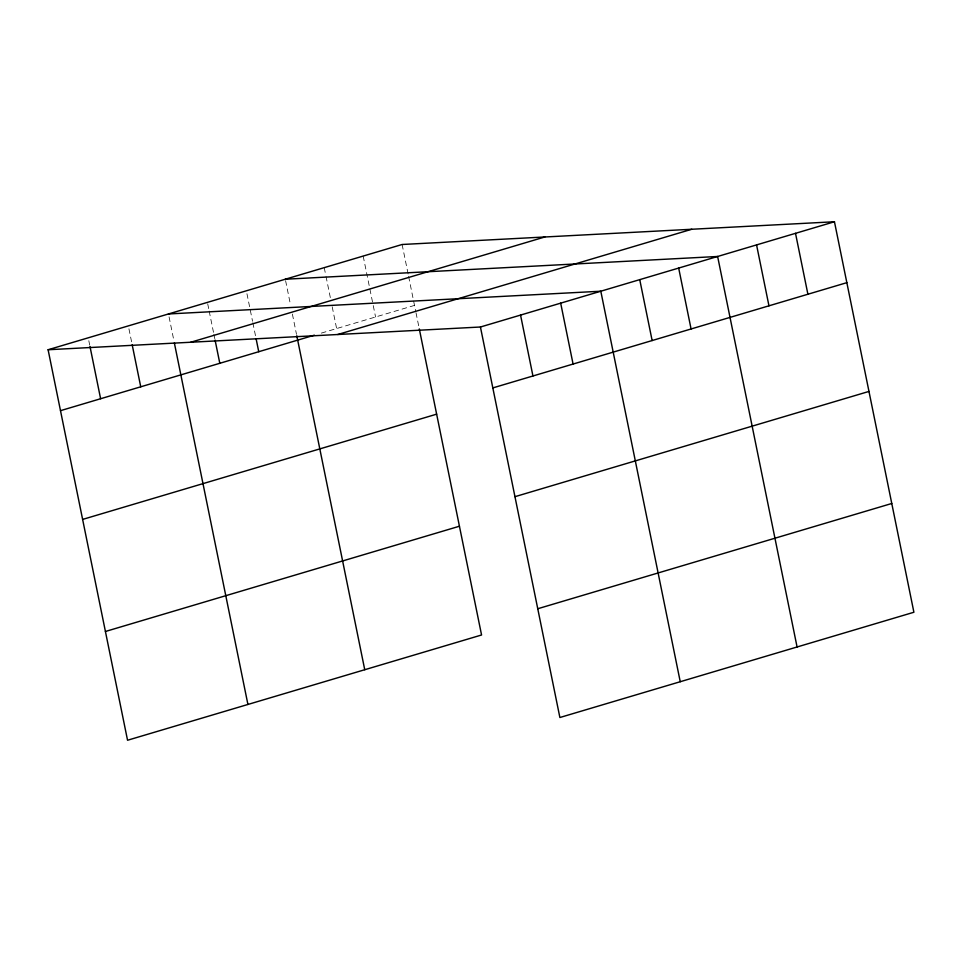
<?xml version="1.0" encoding="UTF-8"?>
<svg xmlns="http://www.w3.org/2000/svg" width="962" height="962" viewBox="0 0 962 962"><rect width="100%" height="100%" fill="white"/><g stroke="black" fill="none" stroke-linecap="round" stroke-linejoin="round"><path stroke-width="0.72" stroke-dasharray="4.81 3.61" d="M321.332 333.105L414.514 305.399M402.116 244.492L408.321 274.952M408.609 276.395L415.704 311.279M416.005 312.758L419.3 328.92M363.179 256.072L375.565 316.979M324.23 267.652L325.709 274.904M326.01 276.359L330.435 298.112M332.203 306.806L336.628 328.559M285.594 280.676L290.608 305.339M292.376 314.033L296.5 334.343M246.945 293.711L252.549 321.26M252.838 322.715L255.796 337.217M207.708 303.836L208.886 309.632M209.175 311.087L213.6 332.84M213.901 334.295L214.791 338.636M169.059 316.871L174.074 341.522M128.932 328.8L131.89 343.302M88.817 340.728L89.694 345.069"/><path stroke-width="1.44" d="M48.1 349.747L402.116 244.492L834.451 221.753L913.9 612.253L559.884 717.508L480.435 327.008L48.1 349.747L127.549 740.247L481.565 634.992L419.3 328.92M190.765 342.244L544.793 236.989M60.498 410.666L314.37 335.173M337.758 334.511L691.786 229.257M480.435 327.008L834.451 221.753M492.821 387.914L846.849 282.66M82.624 519.42L436.64 414.165M514.959 496.681L868.975 391.426M105.423 631.481L459.439 526.226M537.758 608.742L891.774 503.487M285.293 279.233L717.628 256.481L797.077 646.981M168.47 313.961L600.805 291.221L680.242 681.721M795.514 233.333L807.9 294.24M756.565 244.913L768.963 305.82M678.679 268.061L691.077 328.968M639.742 279.641L652.14 340.548M560.678 303.15L573.075 364.057M520.55 315.079L532.948 375.986M296.801 335.786L364.742 669.72M256.084 338.66L258.742 351.719M215.079 340.091L219.805 363.299M174.362 342.965L247.919 704.461M132.179 344.745L140.741 386.808M89.995 346.524L100.613 398.737"/></g></svg>
